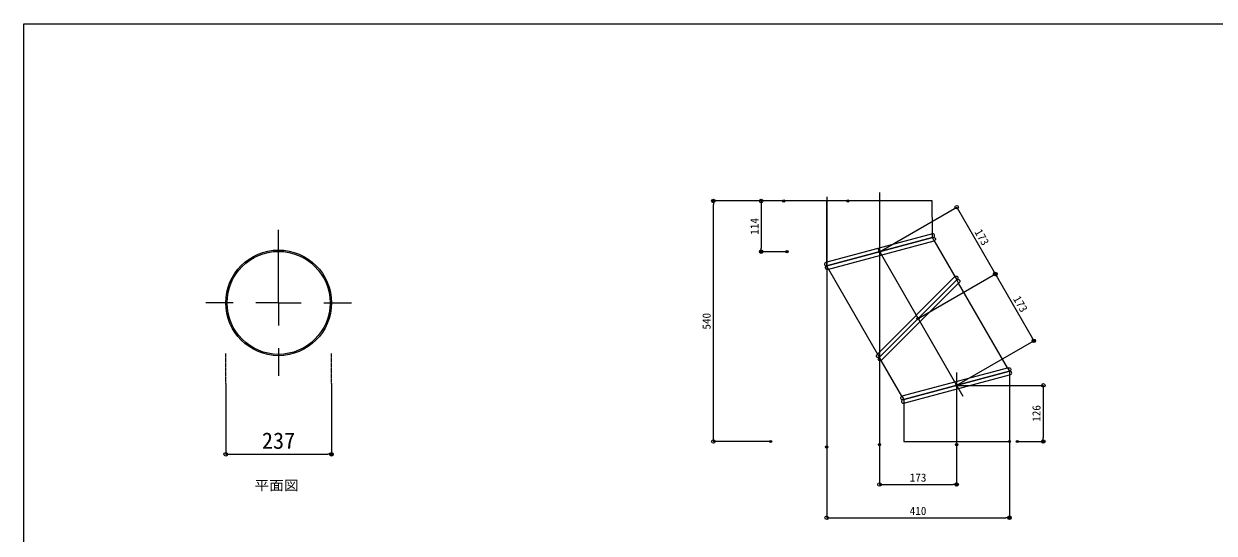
# Model space of a CAD drawing. Units: millimetres, scale not verified. Extents: x 2383 to 6458, y -1388 to 1442.
# Drawn here: x 2383 to 5054, y 299 to 1442 of the extents above; entities that cross this region are included whole.
import ezdxf
from ezdxf.enums import TextEntityAlignment as Align

# ---------------------------------------------------------------- set-up
doc = ezdxf.new("R2010")
doc.units = ezdxf.units.MM
doc.header["$LTSCALE"] = 10
doc.header["$PDMODE"] = 32
doc.header["$PDSIZE"] = 5
doc.linetypes.add('USER4', pattern=[0.4, 0.25, -0.05, 0.05, -0.05])
doc.layers.add('0-0_0', color=7, linetype='Continuous', lineweight=18)
doc.layers.add('0-2___-1', color=5, linetype='Continuous', lineweight=18)
doc.layers.add('0-1_Defpoints', color=7, linetype='Continuous')
doc.styles.add('ＭＳ ゴシック', font='')
doc.styles.get('ＭＳ ゴシック').set_extended_font_data('MS Gothic')

# ---------------------------------------------------------------- blocks, each defined once
blk = doc.blocks.new('_Origin')
at = {"layer": '0-0_0'}
blk.add_line((0, 0), (-1, 0), dxfattribs=at)
blk.add_circle((0, 0), 0.5, dxfattribs=at)
blk = doc.blocks.new('A$C26885BA0(1)')
at = {"layer": '0-0_0'}
for p, q in [((-169.29, 134.64), (169.29, 225.36)), ((-169.29, 122.81), (169.29, 213.53)), ((169.29, 213.53), (169.29, 0)), ((-169.29, 134.64), (-172.24, 133.85)), ((-169.29, 134.64), (-169.29, 122.81)), ((-169.29, 122.81), (-169.29, 0)), ((-169.29, 0), (169.29, 0))]:
    blk.add_line(p, q, dxfattribs=at)
blk.add_lwpolyline([(169.29, 225.36), (169.29, 213.53), (172.24, 214.32)], dxfattribs=at)
for centre, start, end in [((170.76, 219.84), 285, 105), ((-170.76, 128.33), 105, 285)]:
    blk.add_arc(centre, 5.71, start, end, dxfattribs=at)
blk = doc.blocks.new('A$C1F083DF6(1)')
at = {"layer": '0-0_0'}
for p, q in [((-172.24, 281.46), (169.29, 189.95)), ((-169.29, 292.5), (169.29, 201.78)), ((-169.29, 280.67), (-169.29, 292.5)), ((-169.29, -33.53), (-169.29, 280.67)), ((169.29, 57.19), (169.29, 189.95)), ((-172.24, -34.32), (169.29, 57.19)), ((-169.29, -45.36), (169.29, 45.36)), ((-169.29, -33.53), (-169.29, -45.36))]:
    blk.add_line(p, q, dxfattribs=at)
for points in [[(169.29, 189.95), (169.29, 201.78), (172.24, 200.99)], [(169.29, 57.19), (169.29, 45.36), (172.24, 46.15)]]:
    blk.add_lwpolyline(points, dxfattribs=at)
for centre, start, end in [((-170.76, 286.98), 75, 255), ((170.76, 195.47), 255, 75), ((170.76, 51.67), 285, 105), ((-170.76, -39.84), 105, 285)]:
    blk.add_arc(centre, 5.71, start, end, dxfattribs=at)
blk = doc.blocks.new('A$C4B9C6F0B(1)')
at = {"layer": '0-0_0'}
for p, q in [((169.29, 162.86), (-169.29, 162.86)), ((-169.29, -33.53), (-169.29, 162.86)), ((169.29, 57.19), (169.29, 162.86)), ((169.29, 57.19), (-169.29, -33.53)), ((169.29, 45.36), (-169.29, -45.36)), ((169.29, 45.36), (169.29, 57.19)), ((169.29, 45.36), (172.24, 46.15))]:
    blk.add_line(p, q, dxfattribs=at)
blk.add_lwpolyline([(-169.29, -45.36), (-169.29, -33.53), (-172.24, -34.32)], dxfattribs=at)
for centre, start, end in [((170.76, 51.67), 285, 105), ((-170.76, -39.84), 105, 285)]:
    blk.add_arc(centre, 5.71, start, end, dxfattribs=at)
blk = doc.blocks.new('_Origin(1)')
at = {"layer": '0-0_0'}
blk.add_line((0, 0), (-1.429, 0), dxfattribs=at)
blk.add_circle((0, 0), 0.714, dxfattribs=at)
blk = doc.blocks.new('D121')
at = {"layer": '0-0_0', "color": 5}
for p, q in [((11145.59, 4989.8), (10919.84, 4989.8)), ((10920.1, 4230.28), (10920.1, 4978.37)), ((11103.35, 4218.85), (10919.84, 4218.85))]:
    blk.add_line(p, q, dxfattribs=at)
at = {"layer": '0-1_Defpoints'}
for p in [(10920.1, 4989.8), (11145.68, 4989.8), (11103.44, 4218.85)]:
    blk.add_point(p, dxfattribs=at)
at = {"layer": '0-0_0', "xscale": 8, "yscale": 8}
for p, rotation in [((10920.1, 4989.8), 90), ((10920.1, 4218.85), 270)]:
    blk.add_blockref('_Origin(1)', p, dxfattribs=dict(at, rotation=rotation))
at = {"layer": '0-0_0', "style": 'ＭＳ ゴシック'}
blk.add_text('540', height=26.18, rotation=90, dxfattribs=at).set_placement((10919.07, 4577.54), align=Align.BOTTOM_LEFT)
blk = doc.blocks.new('D119')
at = {"layer": '0-1_Defpoints'}
for p in [(11283.22, 4201.05), (11869.03, 4218.85), (11869.03, 3974.41)]:
    blk.add_point(p, dxfattribs=at)
at = {"layer": '0-2___-1'}
for p, q in [((11283.22, 4200.96), (11283.22, 3974.15)), ((11869.03, 4218.76), (11869.03, 3974.15)), ((11294.65, 3974.41), (11857.6, 3974.41))]:
    blk.add_line(p, q, dxfattribs=at)
at = {"layer": '0-2___-1', "xscale": 8, "yscale": 8, "rotation": 180}
blk.add_blockref('_Origin(1)', (11283.22, 3974.41), dxfattribs=at)
at = {"layer": '0-2___-1', "xscale": 8, "yscale": 8}
blk.add_blockref('_Origin(1)', (11869.03, 3974.41), dxfattribs=at)
at = {"layer": '0-2___-1', "color": 7, "style": 'ＭＳ ゴシック'}
blk.add_text('410', height=26.18, dxfattribs=at).set_placement((11549.34, 3975.43), align=Align.BOTTOM_LEFT)
blk = doc.blocks.new('D118')
at = {"layer": '0-1_Defpoints'}
for p in [(11452.49, 4208.53), (11699.75, 4208.45), (11699.75, 4081.21)]:
    blk.add_point(p, dxfattribs=at)
at = {"layer": '0-2___-1'}
for p, q in [((11452.49, 4208.45), (11452.49, 4080.95)), ((11699.75, 4208.36), (11699.75, 4080.95)), ((11463.92, 4081.21), (11688.32, 4081.21))]:
    blk.add_line(p, q, dxfattribs=at)
at = {"layer": '0-2___-1', "xscale": 8, "yscale": 8, "rotation": 180}
blk.add_blockref('_Origin(1)', (11452.49, 4081.21), dxfattribs=at)
at = {"layer": '0-2___-1', "xscale": 8, "yscale": 8}
blk.add_blockref('_Origin(1)', (11699.75, 4081.21), dxfattribs=at)
at = {"layer": '0-2___-1', "color": 7, "style": 'ＭＳ ゴシック'}
blk.add_text('173', height=26.18, dxfattribs=at).set_placement((11549.33, 4082.24), align=Align.BOTTOM_LEFT)
blk = doc.blocks.new('D120')
at = {"layer": '0-0_0', "color": 5}
for p, q in [((11699.84, 4398.85), (11977.57, 4398.85)), ((11977.31, 4387.42), (11977.31, 4230.28)), ((11894.31, 4218.85), (11977.57, 4218.85))]:
    blk.add_line(p, q, dxfattribs=at)
at = {"layer": '0-1_Defpoints'}
for p in [(11699.75, 4398.85), (11894.22, 4218.85), (11977.31, 4218.85)]:
    blk.add_point(p, dxfattribs=at)
at = {"layer": '0-0_0', "xscale": 8, "yscale": 8}
for p, rotation in [((11977.31, 4398.85), 90), ((11977.31, 4218.85), 270)]:
    blk.add_blockref('_Origin(1)', p, dxfattribs=dict(at, rotation=rotation))
at = {"layer": '0-0_0', "style": 'ＭＳ ゴシック'}
blk.add_text('126', height=26.18, rotation=90, dxfattribs=at).set_placement((11976.28, 4282.06), align=Align.BOTTOM_LEFT)
blk = doc.blocks.new('D122')
at = {"layer": '0-0_0', "color": 5}
for p, q in [((11576.25, 4612.93), (11823.7, 4755.79)), ((11829.2, 4745.77), (11941.34, 4551.53)), ((11699.82, 4398.89), (11947.27, 4541.76))]:
    blk.add_line(p, q, dxfattribs=at)
at = {"layer": '0-1_Defpoints'}
for p in [(11576.17, 4612.88), (11947.05, 4541.63), (11699.75, 4398.85)]:
    blk.add_point(p, dxfattribs=at)
at = {"layer": '0-0_0', "xscale": 8, "yscale": 8}
for p, rotation in [((11823.48, 4755.66), 120), ((11947.05, 4541.63), 300)]:
    blk.add_blockref('_Origin(1)', p, dxfattribs=dict(at, rotation=rotation))
at = {"layer": '0-0_0', "style": 'ＭＳ ゴシック'}
blk.add_text('173', height=26.18, rotation=300, dxfattribs=at).set_placement((11872.76, 4672.36), align=Align.BOTTOM_LEFT)
blk = doc.blocks.new('D123')
at = {"layer": '0-0_0', "color": 5}
for p, q in [((11452.76, 4827), (11700.21, 4969.87)), ((11705.7, 4959.84), (11817.84, 4765.61)), ((11576.33, 4612.97), (11823.78, 4755.84))]:
    blk.add_line(p, q, dxfattribs=at)
at = {"layer": '0-1_Defpoints'}
for p in [(11452.68, 4826.96), (11823.56, 4755.71), (11576.25, 4612.93)]:
    blk.add_point(p, dxfattribs=at)
at = {"layer": '0-0_0', "xscale": 8, "yscale": 8}
for p, rotation in [((11699.99, 4969.74), 120), ((11823.56, 4755.71), 300)]:
    blk.add_blockref('_Origin(1)', p, dxfattribs=dict(at, rotation=rotation))
at = {"layer": '0-0_0', "style": 'ＭＳ ゴシック'}
blk.add_text('173', height=26.18, rotation=300, dxfattribs=at).set_placement((11749.27, 4886.43), align=Align.BOTTOM_LEFT)
blk = doc.blocks.new('D124')
at = {"layer": '0-0_0', "color": 5}
for p, q in [((11350.74, 4989.8), (11073.01, 4989.8)), ((11073.26, 4978.37), (11073.26, 4838.49)), ((11156.27, 4827.06), (11073.01, 4827.06))]:
    blk.add_line(p, q, dxfattribs=at)
at = {"layer": '0-1_Defpoints'}
for p in [(11350.83, 4989.8), (11073.26, 4827.06), (11156.36, 4827.06)]:
    blk.add_point(p, dxfattribs=at)
at = {"layer": '0-0_0', "xscale": 8, "yscale": 8}
for p, rotation in [((11073.26, 4989.8), 90), ((11073.26, 4827.06), 270)]:
    blk.add_blockref('_Origin(1)', p, dxfattribs=dict(at, rotation=rotation))
at = {"layer": '0-0_0', "style": 'ＭＳ ゴシック'}
blk.add_text('114', height=26.18, rotation=90, dxfattribs=at).set_placement((11072.69, 4881.64), align=Align.BOTTOM_LEFT)

msp = doc.modelspace()

# ---------------------------------------------------------------- linework, layer by layer
at = {"layer": '0-0_0', "color": 3}
for p, q in [((4224.02, 1044.86), (3946.08, 1044.86)), ((4184.64, 1053.78), (4184.64, 492.74)), ((4303.13, 1064.12), (4303.13, 496.9)), ((4299.04, 938.06), (4490.43, 606.56)), ((4476.21, 659.64), (4476.21, 408.85))]:
    msp.add_line(p, q, dxfattribs=at)
at = {"layer": '0-0_0'}
for p, q in [((2955.01, 816.24), (2955.01, 979.74)), ((2955.01, 816.24), (2955.01, 867.08)), ((2853.34, 816.24), (2791.51, 816.24)), ((2955.01, 816.24), (2904.18, 816.24)), ((2955.01, 816.24), (2955.01, 765.41)), ((2955.01, 816.24), (3005.84, 816.24)), ((3056.68, 816.24), (3118.51, 816.24)), ((2955.01, 714.58), (2955.01, 652.74))]:
    msp.add_line(p, q, dxfattribs=at)
at = {"layer": '0-0_0', "color": 3, "linetype": 'USER4'}
for p, q in [((2836.51, 635.1), (2836.51, 702.6)), ((3073.51, 635.17), (3073.51, 702.67))]:
    msp.add_line(p, q, dxfattribs=at)
at = {"layer": '0-0_0', "color": 6}
msp.add_lwpolyline([(2383.44, 1442.28), (6458.44, 1442.28), (6458.44, -1387.72), (2383.44, -1387.72)], close=True, dxfattribs=at)
at = {"layer": '0-0_0'}
msp.add_circle((2955.01, 816.24), 118.5, dxfattribs=at)
at = {"layer": '0-0_0', "color": 5}
msp.add_circle((2955.01, 816.24), 115.5, dxfattribs=at)
at = {"layer": '0-2___-1'}
for p, q in [((2836.51, 635.04), (2836.51, 476.27)), ((3073.51, 634.98), (3073.51, 476.27)), ((2844.51, 476.45), (3065.51, 476.45))]:
    msp.add_line(p, q, dxfattribs=at)
at = {"layer": '0-2___-1', "color": 7}
msp.add_point((3073.51, 476.45), dxfattribs=at)

# ---------------------------------------------------------------- block references
at = {"layer": '0-0_0', "xscale": 0.7, "yscale": 0.7}
for name, p in [('D121', (-3713.61, -2448)), ('D124', (-3713.61, -2448)), ('D123', (-3713.61, -2448)), ('D122', (-3713.61, -2448)), ('A$C26885BA0(1)', (4476.21, 505.2)), ('D120', (-3713.61, -2448)), ('D119', (-3713.61, -2448)), ('D118', (-3713.61, -2448))]:
    msp.add_blockref(name, p, dxfattribs=at)
at = {"layer": '0-0_0', "yscale": 0.7}
for name, p, xscale, rotation in [('A$C4B9C6F0B(1)', (4303.15, 930.88), 0.7, 0.01033), ('A$C1F083DF6(1)', (4303.15, 930.88), -0.7, 210.01033), ('A$C1F083DF6(1)', (4476.21, 631.2), -0.7, 30)]:
    msp.add_blockref(name, p, dxfattribs=dict(at, xscale=xscale, rotation=rotation))
at = {"layer": '0-2___-1', "xscale": 8, "yscale": 8, "rotation": 180}
msp.add_blockref('_Origin', (2836.51, 476.45), dxfattribs=at)
at = {"layer": '0-2___-1', "xscale": 8, "yscale": 8}
msp.add_blockref('_Origin', (3073.51, 476.45), dxfattribs=at)

# ---------------------------------------------------------------- texts
at = {"layer": '0-0_0', "style": 'ＭＳ ゴシック', "width": 1.1}
msp.add_text('平面図', height=21.99, dxfattribs=at).set_placement((2900.92, 388.9), align=Align.BOTTOM_LEFT)
at = {"layer": '0-2___-1', "color": 7, "style": 'ＭＳ ゴシック'}
msp.add_text('237', height=36.66, dxfattribs=at).set_placement((2917.51, 477.8), align=Align.BOTTOM_LEFT)

doc.saveas('drawing.dxf')
